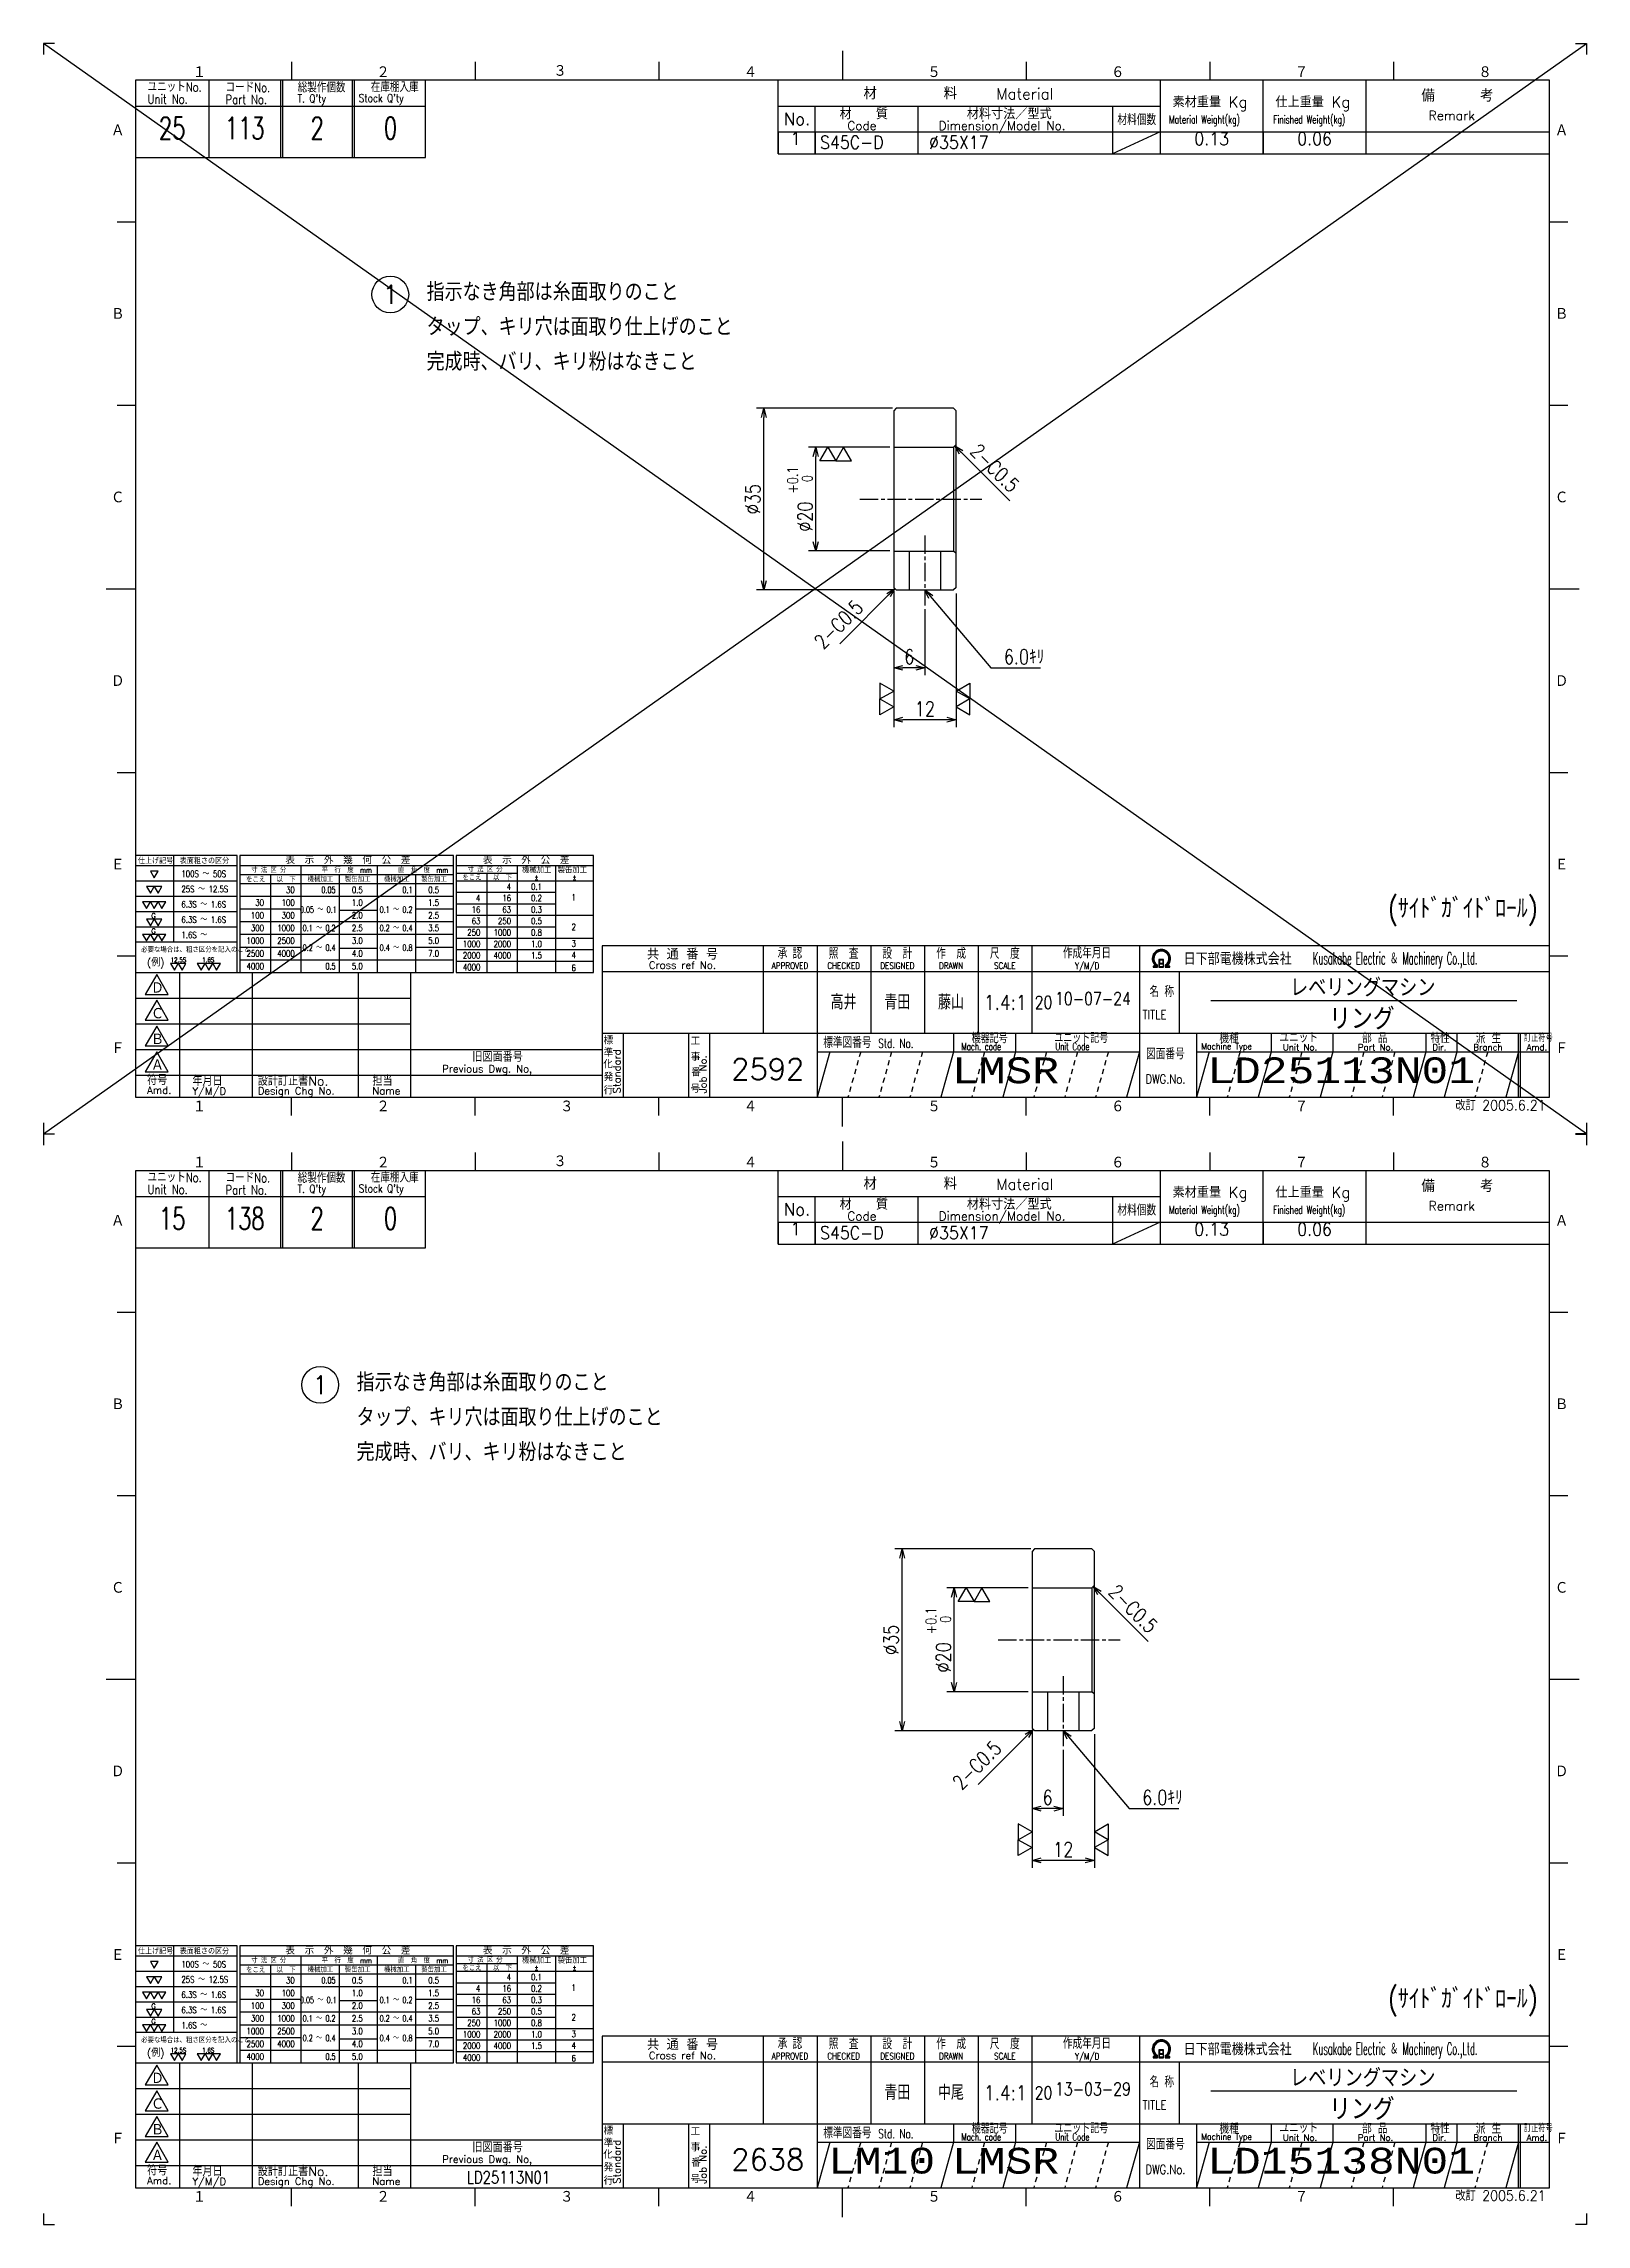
# Model space of a CAD drawing. Extents: x 0 to 297, y 0 to 420.
import ezdxf
from ezdxf.enums import TextEntityAlignment as Align

# ---------------------------------------------------------------- set-up
doc = ezdxf.new("R2010")
doc.units = 0
doc.header["$LTSCALE"] = 0.70711
doc.linetypes.add('GEN3A', pattern=[3.5, 2, -1.5])
doc.linetypes.add('GEN7A', pattern=[7.5, 5, -0.75, 1, -0.75])
doc.layers.get('0').update_dxf_attribs({"linetype": 'CONTINUOUS'})
doc.layers.get('DEFPOINTS').update_dxf_attribs({"linetype": 'CONTINUOUS'})
for name, color, linetype in [('2', 5, 'CONTINUOUS'), ('4', 3, 'CONTINUOUS'), ('5', 3, 'CONTINUOUS'), ('6', 52, 'CONTINUOUS'), ('7A', 4, 'GEN7A'), ('8', 1, 'CONTINUOUS'), ('RAHM2', 1, 'CONTINUOUS'), ('RAHM3', 52, 'CONTINUOUS')]:
    doc.layers.add(name, color=color, linetype=linetype)
doc.styles.add('DIMENSION', font='monotxt.shx', dxfattribs={"bigfont": 'bigfont.shx'})
doc.styles.get("Standard").update_dxf_attribs({"font": 'romans.shx', "width": 0.8, "bigfont": 'extfont.shx'})
doc.dimstyles.new('GEN-ISO', dxfattribs={"dimscale": 0.70711, "dimtxt": 4, "dimasz": 2.5, "dimexe": 2, "dimexo": 1, "dimgap": 1, "dimtad": 3, "dimdec": 3, "dimrnd": 0.001, "dimdsep": 46, "dimtxsty": 'Standard', "dimblk": 'OPEN30', "dimcen": 0, "dimclrt": 52, "dimadec": 0, "dimazin": 0, "dimtp": 0.1, "dimtm": 0.1, "dimtfac": 0.6, "dimtdec": 3, "dimtmove": 0, "dimatfit": 3, "dimldrblk": 'OPEN30', "dimfxl": 1, "dimarcsym": 0})

# ---------------------------------------------------------------- blocks, each defined once
blk = doc.blocks.new('_Open30')
at = {"color": 0, "linetype": 'ByBlock', "lineweight": -2}
for p, q in [((-1, 0.27), (0, 0)), ((0, 0), (-1, -0.27)), ((0, 0), (-1, 0))]:
    blk.add_line(p, q, dxfattribs=at)
blk = doc.blocks.new('*D4')
at = {"layer": '5', "color": 0, "lineweight": -2, "transparency": 16777216}
for p, q in [((189.56, 122.59), (173.86, 122.59)), ((175.27, 104.36), (175.27, 120.83)), ((189.56, 102.59), (173.86, 102.59))]:
    blk.add_line(p, q, dxfattribs=at)
at = {"layer": 'DEFPOINTS', "color": 0, "transparency": 16777216}
for p in [(175.27, 122.59), (190.27, 122.59), (190.27, 102.59)]:
    blk.add_point(p, dxfattribs=at)
at = {"layer": '5', "color": 0, "lineweight": -2, "transparency": 16777216, "xscale": 1.767775, "yscale": 1.767775, "zscale": 1.767775}
for p, rotation in [((175.27, 122.59), 90), ((175.27, 102.59), 270)]:
    blk.add_blockref('_Open30', p, dxfattribs=dict(at, rotation=rotation))
at = {"layer": '5', "color": 52, "transparency": 16777216, "insert": (172.23, 112.59), "char_height": 2.8284, "attachment_point": 5, "rotation": 90}
blk.add_mtext('%%C20 \\H2;\\S+0.1^   0;', dxfattribs=at)
blk = doc.blocks.new('*D5')
at = {"layer": '5', "color": 0, "lineweight": -2, "transparency": 16777216}
for p, q in [((190.06, 130.09), (163.86, 130.09)), ((165.27, 96.86), (165.27, 128.33)), ((190.06, 95.09), (163.86, 95.09))]:
    blk.add_line(p, q, dxfattribs=at)
at = {"layer": 'DEFPOINTS', "color": 0, "transparency": 16777216}
for p in [(165.27, 130.09), (190.77, 130.09), (190.77, 95.09)]:
    blk.add_point(p, dxfattribs=at)
at = {"layer": '5', "color": 0, "lineweight": -2, "transparency": 16777216, "xscale": 1.767775, "yscale": 1.767775, "zscale": 1.767775}
for p, rotation in [((165.27, 130.09), 90), ((165.27, 95.09), 270)]:
    blk.add_blockref('_Open30', p, dxfattribs=dict(at, rotation=rotation))
at = {"layer": '5', "color": 52, "transparency": 16777216, "insert": (163.15, 112.59), "char_height": 2.828, "attachment_point": 5, "rotation": 90}
blk.add_mtext('%%C35', dxfattribs=at)
blk = doc.blocks.new('*D6')
at = {"layer": '5', "color": 0, "lineweight": -2, "transparency": 16777216}
for p, q in [((190.27, 94.89), (190.27, 78.68)), ((196.27, 91.39), (196.27, 78.68)), ((194.5, 80.09), (192.04, 80.09))]:
    blk.add_line(p, q, dxfattribs=at)
at = {"layer": 'DEFPOINTS', "color": 0, "transparency": 16777216}
for p in [(190.27, 95.59), (196.27, 92.09), (190.27, 80.09)]:
    blk.add_point(p, dxfattribs=at)
at = {"layer": '5', "color": 0, "lineweight": -2, "transparency": 16777216, "xscale": 1.767775, "yscale": 1.767775, "zscale": 1.767775, "rotation": 180}
blk.add_blockref('_Open30', (190.27, 80.09), dxfattribs=at)
at = {"layer": '5', "color": 0, "lineweight": -2, "transparency": 16777216, "xscale": 1.767775, "yscale": 1.767775, "zscale": 1.767775}
blk.add_blockref('_Open30', (196.27, 80.09), dxfattribs=at)
at = {"layer": '5', "color": 52, "transparency": 16777216, "insert": (193.27, 82.22), "char_height": 2.83, "attachment_point": 5}
blk.add_mtext('6', dxfattribs=at)
blk = doc.blocks.new('*D7')
at = {"layer": '5', "color": 0, "lineweight": -2, "transparency": 16777216}
for p, q in [((190.27, 94.89), (190.27, 68.68)), ((202.27, 94.39), (202.27, 68.68)), ((200.5, 70.09), (192.04, 70.09))]:
    blk.add_line(p, q, dxfattribs=at)
at = {"layer": 'DEFPOINTS', "color": 0, "transparency": 16777216}
for p in [(190.27, 95.59), (202.27, 95.09), (190.27, 70.09)]:
    blk.add_point(p, dxfattribs=at)
at = {"layer": '5', "color": 0, "lineweight": -2, "transparency": 16777216, "xscale": 1.767775, "yscale": 1.767775, "zscale": 1.767775, "rotation": 180}
blk.add_blockref('_Open30', (190.27, 70.09), dxfattribs=at)
at = {"layer": '5', "color": 0, "lineweight": -2, "transparency": 16777216, "xscale": 1.767775, "yscale": 1.767775, "zscale": 1.767775}
blk.add_blockref('_Open30', (202.27, 70.09), dxfattribs=at)
at = {"layer": '5', "color": 52, "transparency": 16777216, "insert": (196.27, 72.22), "char_height": 2.828, "attachment_point": 5}
blk.add_mtext('12', dxfattribs=at)
blk = doc.blocks.new('1A3ﾌﾞﾋﾝ')
at = {"layer": 'RAHM2', "color": 5, "linetype": 'Continuous'}
for p, q in [((3, 297), (0, 297)), ((0, 297), (0, 294)), ((417, 297), (420, 297)), ((420, 297), (420, 294)), ((67.5, 292), (67.5, 287)), ((117.5, 292), (117.5, 287)), ((167.5, 292), (167.5, 287)), ((217.5, 295), (217.5, 287)), ((267.5, 292), (267.5, 287)), ((317.5, 292), (317.5, 287)), ((367.5, 292), (367.5, 287)), ((410, 287), (25, 287)), ((25, 287), (25, 10)), ((104, 266), (104, 287)), ((410, 10), (410, 287)), ((25, 266), (64.5, 266)), ((64.5, 266), (104, 266)), ((20, 248.5), (25, 248.5)), ((410, 248.5), (415, 248.5)), ((20, 198.5), (25, 198.5)), ((410, 198.5), (415, 198.5)), ((17, 148.5), (25, 148.5)), ((410, 148.5), (418, 148.5)), ((20, 98.5), (25, 98.5)), ((410, 98.5), (415, 98.5)), ((20, 48.5), (25, 48.5)), ((410, 48.5), (415, 48.5)), ((25, 10), (410, 10)), ((67.5, 5), (67.5, 10)), ((117.5, 5), (117.5, 10)), ((217.5, 2), (217.5, 10)), ((267.5, 5), (267.5, 10)), ((317.5, 5), (317.5, 10)), ((367.5, 5), (367.5, 10)), ((0, 3), (0, 0)), ((0, 0), (3, 0)), ((420, 0), (417, 0)), ((420, 3), (420, 0))]:
    blk.add_line(p, q, dxfattribs=at)
at = {"layer": 'RAHM2', "color": 7, "linetype": 'Continuous'}
for p, q in [((45, 287), (45, 266)), ((64.5, 287), (64.5, 266)), ((65, 287), (65, 266)), ((84, 287), (84, 266)), ((84.5, 287), (84.5, 266)), ((200, 267), (200, 287)), ((304, 287), (304, 267)), ((332, 267), (332, 287)), ((360, 287), (360, 267)), ((25, 280), (64.5, 280)), ((64.5, 280), (104, 280)), ((200, 280), (304, 280)), ((210, 267), (210, 280)), ((238, 280), (238, 267)), ((291, 280), (291, 267)), ((200, 273), (410, 273)), ((304, 273), (291, 267)), ((200, 267), (410, 267)), ((195.93, 51.26), (195.93, 27.42)), ((210.55, 51.26), (210.55, 10)), ((225.18, 51.26), (225.18, 27.42)), ((239.8, 51.26), (239.8, 27.42)), ((254.43, 51.26), (254.43, 27.42)), ((269.05, 51.26), (269.05, 27.42)), ((298.3, 51.26), (298.3, 10)), ((25, 44), (100, 44)), ((37, 44), (37, 10)), ((56.8, 44), (56.8, 10)), ((85.6, 44), (85.6, 10)), ((100, 10), (100, 44)), ((152.05, 44.26), (410, 44.26)), ((269.05, 44.26), (269.05, 27.42)), ((298.3, 44.26), (298.3, 44.26)), ((309.17, 44.26), (309.17, 27.42)), ((25, 37), (100, 37)), ((25, 30), (100, 30)), ((152.05, 27.42), (410, 27.42)), ((157.77, 27.42), (157.77, 10)), ((175.59, 27.42), (175.59, 10)), ((181.3, 27.42), (181.3, 10)), ((247.73, 27.42), (247.73, 22.42)), ((264.59, 27.42), (264.59, 22.42)), ((313.83, 27.42), (313.83, 10)), ((334.15, 27.42), (334.15, 22.42)), ((351, 27.42), (351, 22.42)), ((376.29, 27.42), (376.29, 22.42)), ((384.72, 27.42), (384.72, 22.42)), ((401.57, 10), (401.57, 27.42)), ((402.07, 10), (402.07, 27.42)), ((25, 23), (100, 23)), ((100, 23), (152.05, 23)), ((210.55, 22.42), (298.3, 22.42)), ((313.83, 22.42), (410, 22.42)), ((25, 16), (100, 16)), ((100, 16), (152.05, 16)), ((167.5, 5), (167.5, 10))]:
    blk.add_line(p, q, dxfattribs=at)
at = {"layer": 'RAHM2', "color": 3, "linetype": 'Continuous'}
for p, q in [((317.73, 36.35), (401.03, 36.35)), ((214.02, 22.42), (210.55, 10)), ((247.73, 22.42), (244.26, 10)), ((264.59, 22.42), (261.12, 10)), ((298.3, 22.42), (294.83, 10)), ((334.15, 22.42), (330.68, 10)), ((351, 22.42), (347.54, 10)), ((376.29, 22.42), (372.82, 10)), ((384.72, 22.42), (381.25, 10))]:
    blk.add_line(p, q, dxfattribs=at)
at = {"layer": 'RAHM2', "color": 3, "linetype": 'GEN3A'}
for p, q in [((222.44, 22.42), (218.98, 10)), ((230.87, 22.42), (227.41, 10)), ((239.3, 22.42), (235.84, 10)), ((256.16, 22.42), (252.69, 10)), ((273.01, 22.42), (269.55, 10)), ((281.44, 22.42), (277.98, 10)), ((289.87, 22.42), (286.41, 10)), ((325.72, 22.42), (322.25, 10)), ((342.57, 22.42), (339.11, 10)), ((359.43, 22.42), (355.97, 10)), ((367.86, 22.42), (364.39, 10)), ((393.14, 22.42), (389.68, 10))]:
    blk.add_line(p, q, dxfattribs=at)
at = {"layer": 'RAHM2', "color": 5, "linetype": 'Continuous'}
blk.add_lwpolyline([(410, 51.26), (152.05, 51.26), (152.05, 10)], dxfattribs=at)
at = {"layer": 'RAHM2', "color": 7, "linetype": 'Continuous'}
for points in [[(30.79, 43.41), (27.65, 37.97), (33.92, 37.97)], [(30.79, 36.41), (27.65, 30.97), (33.92, 30.97)], [(30.79, 29.41), (27.65, 23.97), (33.92, 23.97)], [(30.79, 22.41), (27.65, 16.97), (33.92, 16.97)]]:
    blk.add_lwpolyline(points, close=True, dxfattribs=at)
for points in [[(302.02, 45.4), (303.22, 45.4), (303.22, 46.01)], [(302.02, 45.58), (302.97, 45.58), (302.97, 45.91)], [(302.72, 45.82), (302.72, 45.75), (302.02, 45.75), (302.02, 45.4)], [(303.62, 47.51), (303.62, 45.4), (304.92, 45.4), (304.92, 47.51), (303.62, 47.51)], [(303.77, 47.36), (303.77, 46.53), (304.77, 46.53), (304.77, 47.36), (303.77, 47.36)], [(304.77, 46.38), (304.77, 45.55), (303.77, 45.55), (303.77, 46.38), (304.77, 46.38)], [(305.32, 45.98), (305.32, 45.4), (306.58, 45.4), (306.58, 45.75), (305.85, 45.75), (305.85, 45.8)], [(305.57, 45.87), (305.57, 45.58), (306.58, 45.58)]]:
    blk.add_lwpolyline(points, dxfattribs=at)
at = {"layer": 'RAHM2', "color": 3, "linetype": 'Continuous'}
for points in [[(317.29, 22.42), (313.83, 10)], [(401.57, 22.42), (401.57, 22.42), (398.11, 10)]]:
    blk.add_lwpolyline(points, dxfattribs=at)
at = {"layer": 'RAHM2', "color": 7, "linetype": 'Continuous'}
for radius, start, end in [(2.5, 308.27062, 230.89517), (2.28, 303.99488, 234.40132), (2.06, 299.8294, 238.47562)]:
    blk.add_arc((304.3, 47.76), radius, start, end, dxfattribs=at)
at = {"layer": '4', "width": 0.9}
blk.add_text('改訂 2005.6.21', height=2.8, dxfattribs=at).set_placement((408.91, 6.44), align=Align.RIGHT)
at = {"layer": 'RAHM2', "color": 5, "linetype": 'Continuous'}
blk.add_text('３', height=3.31, dxfattribs=at).set_placement((140.6, 289.58), align=Align.MIDDLE)
at = {"layer": 'RAHM2', "color": 7, "linetype": 'Continuous'}
for s, height, width, p in [('ユニットNo.', 2.5, 0.8, (28.29, 283.92)), ('コードNo.', 2.5, 0.8, (49.52, 283.81)), ('総製作個数', 2.5, 0.8, (69.17, 283.72)), ('在庫棚入庫', 2.5, 0.8, (89.08, 283.82)), ('Unit No.', 2.5, 0.8, (28.29, 280.64)), ('Part No.', 2.5, 0.8, (49.52, 280.53)), ("T. Q'ty", 2.2, 0.8, (69.17, 280.96)), ("Stock Q'ty", 2.2, 0.8, (85.8, 281.06)), ('材料個数', 3, 0.8, (292.32, 274.79)), ('Material Weight(kg)', 2.2, 0.68, (306.37, 275.25)), ('Finished Weight(kg)', 2.2, 0.68, (334.74, 275.25)), ('作成年月日', 3, 0.7, (277.49, 47.82)), ('Kusakabe Electric ＆ Machinery Co.,Ltd.', 3.3108, 0.5, (345.56, 46.19)), ('Y/M/D', 1.8, 0.8, (280.79, 44.87)), ('20', 3.5, 0.8, (269.81, 34.08)), ('名 称', 3, 0.7, (301.06, 37.33)), ('TITLE', 2.5, 0.8, (299.18, 31.25)), ('標準図番号', 3, 0.7, (212.26, 23.44)), ('Std. No.', 2.5, 0.7, (227.23, 23.44)), ('Mach. code', 2, 0.7, (249.86, 22.83)), ('機器記号', 2.5, 0.7, (252.65, 24.77)), ('ユニット記号', 2.5, 0.7, (275.14, 24.85)), ('Unit Code', 2, 0.7, (275.45, 22.83)), ('Machine Type', 1.7, 0.9, (315.15, 23.05)), ('訂正符号', 2, 0.7, (403.01, 25.16)), ('図面番号', 3, 0.7, (300.15, 20.37))]:
    blk.add_text(s, height=height, dxfattribs=dict(at, width=width)).set_placement(p)
at = {"layer": 'RAHM2', "color": 5, "linetype": 'Continuous'}
for s, p in [('１', (40.6, 287.58)), ('２', (90.6, 287.58)), ('４', (190.6, 287.58)), ('５', (240.6, 287.58)), ('６', (290.6, 287.58)), ('７', (340.6, 287.58)), ('８', (390.6, 287.58)), ('Ａ', (18.36, 271.74)), ('Ａ', (411.44, 271.74)), ('Ｂ', (18.36, 221.74)), ('Ｂ', (411.44, 221.74)), ('Ｃ', (18.36, 171.74)), ('Ｃ', (411.44, 171.74)), ('Ｄ', (18.36, 121.74)), ('Ｄ', (411.44, 121.74)), ('Ｅ', (18.36, 71.74)), ('Ｅ', (411.44, 71.74)), ('Ｆ', (18.36, 21.74)), ('Ｆ', (411.44, 21.74)), ('１', (40.6, 5.87)), ('２', (90.6, 5.87)), ('３', (140.6, 5.87)), ('４', (190.6, 5.87)), ('５', (240.6, 5.87)), ('６', (290.6, 5.87)), ('７', (340.6, 5.87))]:
    blk.add_text(s, height=3.31, dxfattribs=at).set_placement(p)
at = {"layer": 'RAHM2', "color": 7, "linetype": 'Continuous'}
for s, height, p in [('材\u3000\u3000\u3000\u3000\u3000料', 3.311, (223.18, 281.82)), ('材\u3000\u3000質', 3, (216.68, 276.39)), ('材料寸法／型式', 3, (251.33, 276.39)), ('Material', 3, (259.34, 281.82)), ('素材重量 Kg', 3, (307.35, 279.63)), ('仕上重量 Kg', 3, (335.35, 279.63)), ('備     考', 3.311, (375.08, 281.21)), ('No.', 3.311, (201.5, 274.82)), ('Code', 2.4, (218.82, 273.45)), ('Dimension/Model No.', 2.4, (243.65, 273.45)), ('Remark', 2.5, (377.03, 276.16)), ('Ｄ', 3.2, (29.23, 38.2)), ('Ｃ', 3.2, (29.23, 31.2)), ('Ｂ', 3.2, (29.23, 24.2)), ('標', 2, (152.44, 24.43)), ('工', 2, (176.15, 24.24)), ('機種', 2.4, (320.08, 24.76)), ('ユニット', 2.4, (336.39, 24.96)), ('Unit No.', 1.7, (337.39, 22.76)), ('Part No.', 1.7, (357.81, 22.76)), ('部 品', 2.4, (358.93, 24.79)), ('特性', 2.4, (377.55, 24.78)), ('Dir.', 1.7, (378.09, 22.76)), ('Branch', 1.7, (389.24, 22.76)), ('派 生', 2.4, (389.89, 24.72)), ('Amd.', 1.7, (403.74, 22.76)), ('Ａ', 3.2, (29.23, 17.2)), ('Previous Dwg. No,', 2, (108.5, 16.75)), ('旧図面番号', 2.5, (116.71, 19.69)), ('化', 2, (152.37, 17.95)), ('準', 2, (152.47, 21.11)), ('事', 2, (176.17, 19.92)), ('番', 2, (176.31, 15.76)), ('Amd.', 2, (28.17, 10.93)), ('符号', 2.5, (28.17, 13.37)), ('Y/M/D', 2, (40.49, 10.7)), ('年月日', 2.5, (40.49, 13.14)), ('設計訂正書No.', 2.5, (58.29, 13.18)), ('Design Chg No.', 2, (58.29, 10.75)), ('担当', 2.5, (89.5, 13.18)), ('Name', 2, (89.5, 10.75)), ('行', 2, (152.46, 10.82)), ('発', 2, (152.46, 14.47)), ('号', 2, (176.11, 11.28))]:
    blk.add_text(s, height=height, dxfattribs=at).set_placement(p)
for s, height, p in [('共 通 番 号', 3, (173.93, 49.14)), ('Cross ref No.', 2, (173.93, 46.01))]:
    blk.add_text(s, height=height, dxfattribs=at).set_placement(p, align=Align.MIDDLE)
for s, height, width, p in [('承 認', 3, 0.7, (203.18, 49.35)), ('照  査', 3, 0.7, (217.8, 49.35)), ('設  計', 3, 0.7, (232.43, 49.35)), ('作  成', 3, 0.7, (247.05, 49.35)), ('尺  度', 3, 0.7, (261.67, 49.35)), ('APPROVED', 1.8, 0.8, (203.18, 45.85)), ('CHECKED', 1.8, 0.8, (217.8, 45.85)), ('DESIGNED', 1.8, 0.8, (232.43, 45.85)), ('DRAWN', 1.8, 0.8, (247.05, 45.85)), ('SCALE', 1.8, 0.8, (261.67, 45.85)), ('DWG.No.', 2.5, 0.8, (305.41, 14.96))]:
    blk.add_text(s, height=height, dxfattribs=dict(at, width=width)).set_placement(p, align=Align.MIDDLE)
at = {"layer": 'RAHM2', "color": 7, "linetype": 'Continuous', "width": 0.844147}
blk.add_text('日下部電機株式会社', height=3.311, dxfattribs=at).set_placement((310.35, 46.06), (339.79, 46.06), align=Align.FIT)
at = {"layer": 'RAHM2', "color": 7, "linetype": 'Continuous'}
for s, p in [('Standard', (157.07, 11.05)), ('Job No.', (180.5, 11.05))]:
    blk.add_text(s, height=2, rotation=90, dxfattribs=at).set_placement(p)
at = {"layer": 'RAHM2', "color": 5, "linetype": 'Continuous', "width": 0.7}
for tag, p in [('HEADER3', (35, 274.01)), ('HEADER4', (54.75, 274)), ('HEADER15', (74.49, 274)), ('HEADER16', (94.43, 274))]:
    blk.add_attdef(tag, text='', height=6, dxfattribs=at).set_placement(p, align=Align.MIDDLE)
at = {"layer": 'RAHM2', "color": 7, "linetype": 'Continuous'}
blk.add_attdef('HEADER5', text='', height=2.5, dxfattribs=at).set_placement((63.69, 267.1), align=Align.BOTTOM_RIGHT)
for tag, height, width, p in [('HEADER25', 3.2, 0.63, (46.91, 40.38)), ('HEADER23', 3.33, 0.8, (71.4, 40.2)), ('HEADER24', 3.5, 0.8, (92.57, 40.22)), ('HEADER1', 5, 0.9, (359.12, 40.15)), ('HEADER7', 5, 0.8, (174.38, 35.8)), ('GEN-TITLE-SCA', 4, 0.85, (261.79, 35.85)), ('HEADER22', 3.2, 0.63, (46.91, 33.38)), ('HEADER20', 3.33, 0.8, (71.4, 33.2)), ('HEADER21', 3.5, 0.8, (92.57, 33.22)), ('HEADER2', 6, 0.9, (358.89, 31.68)), ('HEADER19', 3.2, 0.63, (46.91, 26.38)), ('HEADER17', 3.33, 0.8, (71.4, 26.2)), ('HEADER18', 3.5, 0.8, (92.57, 26.22)), ('HEADER11', 3.2, 0.63, (46.91, 19.38)), ('HEADER9', 3.33, 0.8, (71.4, 19.2)), ('HEADER10', 3.5, 0.8, (92.57, 19.22)), ('HEADER14', 3.31, 0.8, (126.54, 12.82))]:
    blk.add_attdef(tag, text='', height=height, dxfattribs=dict(at, width=width)).set_placement(p, align=Align.MIDDLE)
for tag, p in [('HEADER27', (232.45, 36.09)), ('HEADER26', (247.07, 36.09))]:
    blk.add_attdef(tag, text='', height=4, dxfattribs=at).set_placement(p, align=Align.MIDDLE)
at = {"layer": 'RAHM2', "color": 7, "linetype": 'Continuous', "width": 0.8}
blk.add_attdef('GEN-TITLE-DAT', text='', height=3.5, dxfattribs=at).set_placement((275.35, 34.1), align=Align.BOTTOM_LEFT)
at = {"layer": 'RAHM2', "color": 5, "linetype": 'Continuous'}
blk.add_attdef('HEADER6', text='', height=5.8, dxfattribs=at).set_placement((207.09, 13.03), align=Align.BOTTOM_RIGHT)
at = {"layer": 'RAHM2', "color": 5, "linetype": 'Continuous', "style": 'DIMENSION', "width": 1.2}
for tag, p in [('HEADER13', (213.56, 11.75)), ('HEADER12', (247.26, 11.72)), ('GEN-TITLE-DWG', (316.79, 11.74))]:
    blk.add_attdef(tag, text='', height=7.02, dxfattribs=at).set_placement(p, align=Align.BOTTOM_LEFT)
at = {"layer": 'RAHM2', "color": 5, "linetype": 'Continuous', "style": 'DIMENSION'}
blk.add_attdef('HEADER8', text='', height=7.02, dxfattribs=at).set_placement((408.58, 11.71), align=Align.BOTTOM_RIGHT)
blk = doc.blocks.new('STDBUHIN')
at = {"color": 7}
for p, q in [((0, 0), (0, -6)), ((10, 0), (10, -6)), ((38, 0), (38, -6)), ((91, 0), (91, -6)), ((104, 0), (104, -6)), ((132, 0), (132, -6)), ((160, 0), (160, -6)), ((0, -6), (210, -6))]:
    blk.add_line(p, q, dxfattribs=at)
at = {"layer": 'RAHM3', "color": 7, "width": 0.9}
for tag, p in [('1GENST', (4.710911, -4.609434)), ('4GENST', (96.434633, -4.658422)), ('5GENST', (118, -4.729)), ('6GENST', (146, -4.729))]:
    blk.add_attdef(tag, text='', height=3.5, dxfattribs=at).set_placement(p, align=Align.BOTTOM_CENTER)
at = {"layer": 'RAHM3', "color": 7}
for tag, p, width in [('2GENST', (11.373533, -4.658422), 0.8), ('3GENST', (41.070972, -4.658422), 0.8), ('7GENST', (162.759538, -4.671383), 0.9)]:
    blk.add_attdef(tag, p, '', height=3.5, dxfattribs=dict(at, width=width))
blk = doc.blocks.new('GENBALLOON1')
blk.add_circle((0, 0), 5)
at = {"flags": 1}
blk.add_attdef('GEN_PARENT', text='', height=2.5, dxfattribs=at).set_placement((0, 0), align=Align.MIDDLE)
blk.add_attdef('REF_NO', text='', height=3.5).set_placement((0, 0), align=Align.MIDDLE)
at = {"color": 7, "flags": 1}
for tag, p in [('5GENINF', (6.43, 0.96)), ('6GENINF', (6.43, 0.63)), ('7GENINF', (6.43, 0.3)), ('8GENINF', (6.43, -0.04)), ('9GENINF', (6.43, -0.37)), ('3GENINF', (6.43, -2.34)), ('4GENINF', (6.43, -2.67)), ('20GENINF', (6.43, -4.7)), ('21GENINF', (6.43, -5.04)), ('22GENINF', (6.43, -5.37)), ('10GENINF', (6.43, -0.7)), ('11GENINF', (6.43, -1)), ('12GENINF', (6.43, -1.34)), ('13GENINF', (6.43, -1.67)), ('14GENINF', (6.43, -2)), ('15GENINF', (6.43, -3)), ('16GENINF', (6.43, -3.34)), ('17GENINF', (6.43, -3.7)), ('18GENINF', (6.43, -4.04)), ('19GENINF', (6.43, -4.37))]:
    blk.add_attdef(tag, p, '', height=0.2, dxfattribs=at)
blk = doc.blocks.new('A$C33116012')
for p, q in [((10.5, 32.2), (10.5, 8.4)), ((0, 29.4), (28, 29.4)), ((28.7, 29.4), (87.5, 29.4)), ((28.7, 26.95), (87.5, 26.95)), ((28.7, 24.5), (87.5, 24.5)), ((37.1, 26.95), (37.1, 0)), ((45.5, 29.4), (45.5, 0)), ((56, 26.95), (56, 0)), ((66.5, 29.4), (66.5, 0)), ((77, 26.95), (77, 0)), ((88.2, 29.4), (126, 29.4)), ((88.2, 27.3), (105, 27.3)), ((88.2, 25.2), (126, 25.2)), ((96.6, 27.3), (96.6, 0)), ((105, 29.4), (105, 0)), ((115.5, 29.4), (115.5, 0)), ((0, 8.4), (28, 8.4))]:
    blk.add_line(p, q)
for points in [[(5.16, 26.02), (6.22, 27.86), (4.1, 27.86), (5.16, 26.02)], [(3.04, 17.62), (4.1, 19.46), (1.98, 19.46), (3.04, 17.62)], [(4.1, 21.82), (5.16, 23.66), (3.04, 23.66), (4.1, 21.82)], [(5.16, 17.62), (6.22, 19.46), (4.1, 19.46), (5.16, 17.62)], [(6.22, 21.82), (7.28, 23.66), (5.16, 23.66), (6.22, 21.82)], [(7.28, 17.62), (8.35, 19.46), (6.22, 19.46), (7.28, 17.62)], [(4.1, 12.86), (5.16, 14.69), (3.04, 14.69), (4.1, 12.86)], [(6.22, 12.86), (7.28, 14.69), (5.16, 14.69), (6.22, 12.86)], [(3.04, 8.66), (4.1, 10.49), (1.98, 10.49), (3.04, 8.66)], [(5.16, 8.66), (6.22, 10.49), (4.1, 10.49), (5.16, 8.66)], [(7.28, 8.66), (8.35, 10.49), (6.22, 10.49), (7.28, 8.66)], [(10.7, 0.61), (11.76, 2.45), (9.63, 2.45), (10.7, 0.61)], [(12.82, 0.61), (13.88, 2.45), (11.76, 2.45), (12.82, 0.61)], [(18.07, 0.61), (19.13, 2.45), (17.01, 2.45), (18.07, 0.61)], [(20.19, 0.61), (21.26, 2.45), (19.13, 2.45), (20.19, 0.61)], [(22.32, 0.61), (23.38, 2.45), (21.26, 2.45), (22.32, 0.61)]]:
    blk.add_lwpolyline(points, close=True)
at = {"layer": '2'}
for points in [[(0, 0), (28, 0), (28, 32.2), (0, 32.2)], [(28.7, 0), (87.5, 0), (87.5, 32.2), (28.7, 32.2)], [(88.2, 0), (126, 0), (126, 32.2), (88.2, 32.2)]]:
    blk.add_lwpolyline(points, close=True, dxfattribs=at)
at = {"layer": '4'}
for p, q in [((0, 25.2), (28, 25.2)), ((0, 21), (28, 21)), ((28.7, 21), (87.5, 21)), ((88.2, 22.05), (115.5, 22.05)), ((88.2, 18.9), (115.5, 18.9)), ((0, 16.8), (28, 16.8)), ((0, 12.6), (28, 12.6)), ((28.7, 17.5), (45.5, 17.5)), ((28.7, 14), (87.5, 14)), ((56, 17.15), (66.5, 17.15)), ((77, 17.5), (87.5, 17.5)), ((88.2, 15.75), (126, 15.75)), ((88.2, 12.6), (115.5, 12.6)), ((28.7, 10.5), (87.5, 10.5)), ((28.7, 7), (45.5, 7)), ((56, 6.65), (66.5, 6.65)), ((77, 7), (87.5, 7)), ((88.2, 9.45), (126, 9.45)), ((88.2, 6.3), (126, 6.3)), ((28.7, 3.5), (87.5, 3.5)), ((88.2, 3.15), (126, 3.15))]:
    blk.add_line(p, q, dxfattribs=at)
at = {"width": 0.9}
for s, height, p in [('仕上げ記号', 1.54, (5.53, 29.91)), ('表面粗さの区分', 1.54, (18.98, 29.91)), ('をこえ', 1.4, (33.04, 24.85)), ('寸 法 区 分', 1.4, (36.67, 27.45)), ('以\u3000下', 1.4, (41.44, 24.85)), ('機械加工', 1.4, (50.85, 24.93)), ('平\u3000行\u3000度\u3000mm', 1.4, (58.11, 27.45)), ('製缶加工', 1.4, (61.11, 24.93)), ('機械加工', 1.4, (71.85, 24.93)), ('直\u3000角\u3000度\u3000mm', 1.4, (79.11, 27.45)), ('製缶加工', 1.4, (82.11, 24.93)), ('をこえ', 1.4, (92.54, 25.38)), ('寸 法 区 分', 1.4, (96.17, 27.62)), ('以\u3000下', 1.4, (100.94, 25.38)), ('機械加工', 1.61, (110.35, 27.35)), ('%%P', 1.4, (110.27, 25.48)), ('製缶加工', 1.61, (120.13, 27.35)), ('%%P', 1.4, (120.77, 25.48))]:
    blk.add_text(s, height=height, dxfattribs=at).set_placement(p, align=Align.CENTER)
for s, p in [('表\u3000示\u3000外\u3000幾\u3000何\u3000公\u3000差', (58.43, 29.86)), ('表\u3000示\u3000外\u3000公\u3000差', (107.45, 29.86))]:
    blk.add_text(s, height=1.96).set_placement(p, align=Align.CENTER)
for s, height, width, p in [('100S ～ 50S', 1.75, 0.8, (12.64, 26.26)), ('0.1', 1.75, 0.8, (108.79, 22.73)), ('25S ～ 12.5S', 1.75, 0.8, (12.64, 22.06)), ('6.3S ～ 1.6S', 1.75, 0.8, (12.64, 17.86)), ('0.2', 1.75, 0.8, (108.79, 19.58)), ('0.3', 1.75, 0.8, (108.79, 16.43)), ('1', 1.75, 0.8, (119.92, 19.81)), ('6.3S ～ 1.6S', 1.75, 0.8, (12.64, 13.66)), ('0.5', 1.75, 0.8, (108.79, 13.28)), ('2', 1.75, 0.8, (119.92, 11.65)), ('必要な場合は、粗さ区分を記入のこと', 1.4, 0.9, (1.56, 5.54)), ('1.6S ～ ', 1.75, 0.8, (12.64, 9.46)), ('0.8', 1.75, 0.8, (108.79, 10.13)), ('1.0', 1.75, 0.8, (108.79, 6.98)), ('3', 1.75, 0.8, (119.92, 7.04)), ('(例)', 2, 0.9, (3.23, 1.73)), ('12.5S', 1.26, 0.8, (9.67, 2.83)), ('1.6S', 1.26, 0.8, (18.32, 2.83)), ('1.5', 1.75, 0.8, (108.79, 3.83)), ('4', 1.75, 0.8, (119.92, 3.89)), ('6', 1.75, 0.8, (119.92, 0.39))]:
    blk.add_text(s, height=height, dxfattribs=dict(width=width)).set_placement(p)
for s, width, p in [('4', 0.8, (103.3, 22.73)), ('30', 0.8, (35.35, 18.35)), ('100', 0.8, (43.8, 18.35)), ('30', 0.8, (43.8, 21.85)), ('0.05 ～ 0.1', 0.7, (55.36, 16.42)), ('0.05', 0.7, (55.02, 21.85)), ('0.5', 0.8, (62.51, 21.85)), ('1.0', 0.8, (62.51, 18.35)), ('0.1 ～ 0.2', 0.7, (76.19, 16.42)), ('0.1', 0.7, (76.19, 21.85)), ('0.5', 0.8, (83.51, 21.85)), ('1.5', 0.8, (83.51, 18.35)), ('16', 0.8, (94.85, 16.43)), ('4', 0.8, (94.85, 19.58)), ('63', 0.8, (103.3, 16.43)), ('16', 0.8, (103.3, 19.58)), ('300', 0.8, (35.35, 11.35)), ('100', 0.8, (35.35, 14.85)), ('1000', 0.8, (43.8, 11.35)), ('300', 0.8, (43.8, 14.85)), ('0.1 ～ 0.2', 0.7, (55.02, 11.35)), ('2.0', 0.8, (62.51, 14.85)), ('2.5', 0.8, (62.51, 11.35)), ('0.2 ～ 0.4', 0.7, (76.19, 11.35)), ('2.5', 0.8, (83.51, 14.85)), ('3.5', 0.8, (83.51, 11.35)), ('63', 0.8, (94.85, 13.28)), ('250', 0.8, (103.3, 13.28)), ('2500', 0.8, (35.35, 4.35)), ('1000', 0.8, (35.35, 7.85)), ('2500', 0.8, (43.8, 7.85)), ('4000', 0.8, (43.8, 4.35)), ('0.2 ～ 0.4', 0.7, (55.02, 5.93)), ('3.0', 0.8, (62.51, 7.85)), ('4.0', 0.8, (62.51, 4.35)), ('0.4 ～ 0.8', 0.7, (76.19, 5.93)), ('5.0', 0.8, (83.51, 7.85)), ('7.0', 0.8, (83.51, 4.35)), ('1000', 0.8, (94.85, 6.98)), ('250', 0.8, (94.85, 10.13)), ('2000', 0.8, (103.3, 6.98)), ('1000', 0.8, (103.3, 10.13)), ('4000', 0.8, (35.35, 0.85)), ('0.5', 0.7, (55.02, 0.85)), ('5.0', 0.8, (62.51, 0.85)), ('2000', 0.8, (94.85, 3.83)), ('4000', 0.8, (94.85, 0.58)), ('4000', 0.8, (103.3, 3.83))]:
    blk.add_text(s, height=1.75, dxfattribs=dict(width=width)).set_placement(p, align=Align.RIGHT)
for p in [(5.6, 14.89), (5.6, 10.69)]:
    blk.add_text('G', height=1.4).set_placement(p, align=Align.RIGHT)
blk = doc.blocks.new('*D20')
at = {"layer": '5', "color": 0, "lineweight": -2, "transparency": 16777216}
for p, q in [((162.93, 342.3), (147.23, 342.3)), ((148.64, 324.07), (148.64, 340.53)), ((162.93, 322.3), (147.23, 322.3))]:
    blk.add_line(p, q, dxfattribs=at)
at = {"layer": 'DEFPOINTS', "color": 0, "transparency": 16777216}
for p in [(148.64, 342.3), (163.64, 342.3), (163.64, 322.3)]:
    blk.add_point(p, dxfattribs=at)
at = {"layer": '5', "color": 0, "lineweight": -2, "transparency": 16777216, "xscale": 1.767775, "yscale": 1.767775, "zscale": 1.767775}
for p, rotation in [((148.64, 342.3), 90), ((148.64, 322.3), 270)]:
    blk.add_blockref('_Open30', p, dxfattribs=dict(at, rotation=rotation))
at = {"layer": '5', "color": 52, "transparency": 16777216, "insert": (145.6, 332.3), "char_height": 2.8284, "attachment_point": 5, "rotation": 90}
blk.add_mtext('%%C20 \\H2;\\S+0.1^   0;', dxfattribs=at)
blk = doc.blocks.new('*D21')
at = {"layer": '5', "color": 0, "lineweight": -2, "transparency": 16777216}
for p, q in [((163.43, 349.8), (137.23, 349.8)), ((138.64, 316.57), (138.64, 348.03)), ((163.43, 314.8), (137.23, 314.8))]:
    blk.add_line(p, q, dxfattribs=at)
at = {"layer": 'DEFPOINTS', "color": 0, "transparency": 16777216}
for p in [(138.64, 349.8), (164.14, 349.8), (164.14, 314.8)]:
    blk.add_point(p, dxfattribs=at)
at = {"layer": '5', "color": 0, "lineweight": -2, "transparency": 16777216, "xscale": 1.767775, "yscale": 1.767775, "zscale": 1.767775}
for p, rotation in [((138.64, 349.8), 90), ((138.64, 314.8), 270)]:
    blk.add_blockref('_Open30', p, dxfattribs=dict(at, rotation=rotation))
at = {"layer": '5', "color": 52, "transparency": 16777216, "insert": (136.52, 332.3), "char_height": 2.828, "attachment_point": 5, "rotation": 90}
blk.add_mtext('%%C35', dxfattribs=at)
blk = doc.blocks.new('*D22')
at = {"layer": '5', "color": 0, "lineweight": -2, "transparency": 16777216}
for p, q in [((163.64, 314.59), (163.64, 298.38)), ((169.64, 311.09), (169.64, 298.38)), ((167.87, 299.8), (165.41, 299.8))]:
    blk.add_line(p, q, dxfattribs=at)
at = {"layer": 'DEFPOINTS', "color": 0, "transparency": 16777216}
for p in [(163.64, 315.3), (169.64, 311.8), (163.64, 299.8)]:
    blk.add_point(p, dxfattribs=at)
at = {"layer": '5', "color": 0, "lineweight": -2, "transparency": 16777216, "xscale": 1.767775, "yscale": 1.767775, "zscale": 1.767775, "rotation": 180}
blk.add_blockref('_Open30', (163.64, 299.8), dxfattribs=at)
at = {"layer": '5', "color": 0, "lineweight": -2, "transparency": 16777216, "xscale": 1.767775, "yscale": 1.767775, "zscale": 1.767775}
blk.add_blockref('_Open30', (169.64, 299.8), dxfattribs=at)
at = {"layer": '5', "color": 52, "transparency": 16777216, "insert": (166.64, 301.92), "char_height": 2.83, "attachment_point": 5}
blk.add_mtext('6', dxfattribs=at)
blk = doc.blocks.new('*D23')
at = {"layer": '5', "color": 0, "lineweight": -2, "transparency": 16777216}
for p, q in [((163.64, 314.59), (163.64, 288.38)), ((175.64, 314.09), (175.64, 288.38)), ((173.87, 289.8), (165.41, 289.8))]:
    blk.add_line(p, q, dxfattribs=at)
at = {"layer": 'DEFPOINTS', "color": 0, "transparency": 16777216}
for p in [(163.64, 315.3), (175.64, 314.8), (163.64, 289.8)]:
    blk.add_point(p, dxfattribs=at)
at = {"layer": '5', "color": 0, "lineweight": -2, "transparency": 16777216, "xscale": 1.767775, "yscale": 1.767775, "zscale": 1.767775, "rotation": 180}
blk.add_blockref('_Open30', (163.64, 289.8), dxfattribs=at)
at = {"layer": '5', "color": 0, "lineweight": -2, "transparency": 16777216, "xscale": 1.767775, "yscale": 1.767775, "zscale": 1.767775}
blk.add_blockref('_Open30', (175.64, 289.8), dxfattribs=at)
at = {"layer": '5', "color": 52, "transparency": 16777216, "insert": (169.64, 291.92), "char_height": 2.828, "attachment_point": 5}
blk.add_mtext('12', dxfattribs=at)

msp = doc.modelspace()

# ---------------------------------------------------------------- linework, layer by layer
at = {"layer": '2'}
for p, q in [((164.1406, 349.7979), (163.6406, 349.2979)), ((163.6406, 349.2979), (163.6406, 315.2979)), ((175.1406, 349.7979), (164.1406, 349.7979)), ((175.1406, 349.7979), (175.6406, 349.2979)), ((175.6406, 315.2979), (175.6406, 349.2979)), ((163.6406, 342.2979), (175.1406, 342.2979)), ((175.6406, 342.7979), (175.1406, 342.2979)), ((175.1406, 342.2979), (175.1406, 322.2979)), ((163.6406, 322.2979), (175.1406, 322.2979)), ((166.6406, 322.2979), (166.6406, 314.7979)), ((172.6406, 322.2979), (172.6406, 314.7979)), ((175.6406, 321.7979), (175.1406, 322.2979)), ((163.6406, 315.2979), (164.1406, 314.7979)), ((175.6406, 315.2979), (175.1406, 314.7979)), ((164.1406, 314.7979), (175.1406, 314.7979)), ((190.77, 130.0939), (190.27, 129.5939)), ((190.27, 129.5939), (190.27, 95.5939)), ((201.77, 130.0939), (190.77, 130.0939)), ((201.77, 130.0939), (202.27, 129.5939)), ((202.27, 95.5939), (202.27, 129.5939)), ((190.27, 122.5939), (201.77, 122.5939)), ((202.27, 123.0939), (201.77, 122.5939)), ((201.77, 122.5939), (201.77, 102.5939)), ((190.27, 102.5939), (201.77, 102.5939)), ((193.27, 102.5939), (193.27, 95.0939)), ((199.27, 102.5939), (199.27, 95.0939)), ((202.27, 102.0939), (201.77, 102.5939)), ((190.27, 95.5939), (190.77, 95.0939)), ((190.77, 95.0939), (201.77, 95.0939)), ((202.27, 95.5939), (201.77, 95.0939))]:
    msp.add_line(p, q, dxfattribs=at)
at = {"layer": '7A'}
for p, q in [((157.1406, 332.2979), (180.6406, 332.2979)), ((169.6406, 325.2979), (169.6406, 311.7979)), ((183.77, 112.5939), (207.27, 112.5939)), ((196.27, 105.5939), (196.27, 92.0939))]:
    msp.add_line(p, q, dxfattribs=at)
at = {"layer": '8'}
for p, q in [((0, 210.0117), (296.9862, 420.0233)), ((296.9862, 210.0117), (0, 420.0233))]:
    msp.add_line(p, q, dxfattribs=at)
for points in [[(150.9458, 342.2979), (152.4767, 339.6462), (149.4149, 339.6462), (150.9458, 342.2979)], [(154.0076, 342.2979), (152.4767, 339.6462), (155.5385, 339.6462), (154.0076, 342.2979)], [(163.6406, 295.3323), (160.989, 296.8632), (160.989, 293.8014), (163.6406, 295.3323)], [(175.6406, 295.3323), (178.2923, 296.8632), (178.2923, 293.8014), (175.6406, 295.3323)], [(163.6406, 292.2705), (160.989, 290.7396), (160.989, 293.8014), (163.6406, 292.2705)], [(175.6406, 292.2705), (178.2923, 290.7396), (178.2923, 293.8014), (175.6406, 292.2705)], [(177.5752, 122.5939), (179.1061, 119.9423), (176.0443, 119.9423), (177.5752, 122.5939)], [(180.637, 122.5939), (179.1061, 119.9423), (182.1679, 119.9423), (180.637, 122.5939)], [(190.27, 75.6283), (187.6184, 77.1592), (187.6184, 74.0974), (190.27, 75.6283)], [(202.27, 75.6283), (204.9217, 77.1592), (204.9217, 74.0974), (202.27, 75.6283)], [(190.27, 72.5666), (187.6184, 71.0357), (187.6184, 74.0974), (190.27, 72.5666)], [(202.27, 72.5666), (204.9217, 71.0357), (204.9217, 74.0974), (202.27, 72.5666)]]:
    msp.add_lwpolyline(points, close=True, dxfattribs=at)

# ---------------------------------------------------------------- block references
at = {"layer": '2', "xscale": 0.70711, "yscale": 0.70711, "zscale": 0.70711}
for p, values in [((0, 210.0117), {'GEN-TITLE-DWG': 'LD25113N01', 'GEN-TITLE-DAT': '10-07-24', 'GEN-TITLE-SCA': '1.4:1', 'HEADER1': 'レベリングマシン', 'HEADER2': 'リング', 'HEADER3': '25', 'HEADER4': '113', 'HEADER6': '2592', 'HEADER12': 'LMSR', 'HEADER15': '2', 'HEADER16': '0'}), ((0, 0), {'GEN-TITLE-DWG': 'LD15138N01', 'GEN-TITLE-DAT': '13-03-29', 'GEN-TITLE-SCA': '1.4:1', 'HEADER1': 'レベリングマシン', 'HEADER2': 'リング', 'HEADER3': '15', 'HEADER4': '138', 'HEADER6': '2638', 'HEADER12': 'LMSR', 'HEADER13': 'LM10', 'HEADER14': 'LD25113N01', 'HEADER15': '2', 'HEADER16': '0'})]:
    msp.add_blockref('1A3ﾌﾞﾋﾝ', p, dxfattribs=at).add_auto_attribs(values)
at = {"layer": '5'}
ref = msp.add_blockref('GENBALLOON1', (66.7378, 371.7035), dxfattribs=dict(at, xscale=0.70711, yscale=0.70711, zscale=0.70711))
ref.add_attrib('REF_NO', '1', dxfattribs={"color": 7, "height": 3.5356, "width": 0.9}).set_placement((66.7378, 371.7035), align=Align.MIDDLE_CENTER)
ref = msp.add_blockref('GENBALLOON1', (53.2478, 161.6918), dxfattribs=dict(at, xscale=0.70711, yscale=0.70711, zscale=0.70711))
ref.add_attrib('REF_NO', '1', dxfattribs={"color": 7, "height": 3.5356, "width": 0.9}).set_placement((53.2478, 161.6918), align=Align.MIDDLE_CENTER)
at = {"layer": '6', "xscale": 0.7, "yscale": 0.7, "zscale": 0.7}
for p in [(17.6777, 241.1245), (17.6777, 31.1128)]:
    msp.add_blockref('A$C33116012', p, dxfattribs=at)
at = {"layer": 'RAHM2'}
ref = msp.add_blockref('STDBUHIN', (141.422, 403.0527), dxfattribs=dict(at, xscale=0.70711, yscale=0.70711, zscale=0.70711))
ref.add_attrib('1GENST', '1', dxfattribs={"layer": 'RAHM3', "color": 7, "height": 2.4749, "width": 0.9}).set_placement((144.7532, 399.7933), align=Align.BOTTOM_CENTER)
ref.add_attrib('2GENST', 'S45C-D', (149.4644, 399.7587), dxfattribs={"layer": 'RAHM3', "color": 7, "height": 2.47489, "width": 0.9})
ref.add_attrib('3GENST', '%%C35X17', (170.4637, 399.7587), dxfattribs={"layer": 'RAHM3', "color": 7, "height": 2.47489, "width": 0.9})
ref.add_attrib('5GENST', '0.13', dxfattribs={"layer": 'RAHM3', "color": 7, "height": 2.47489, "width": 0.9}).set_placement((224.861, 399.7088), align=Align.BOTTOM_CENTER)
ref.add_attrib('6GENST', '0.06', dxfattribs={"layer": 'RAHM3', "color": 7, "height": 2.47489, "width": 0.9}).set_placement((244.6601, 399.7088), align=Align.BOTTOM_CENTER)
ref = msp.add_blockref('STDBUHIN', (141.422, 193.041), dxfattribs=dict(at, xscale=0.70711, yscale=0.70711, zscale=0.70711))
ref.add_attrib('1GENST', '1', dxfattribs={"layer": 'RAHM3', "color": 7, "height": 2.4749, "width": 0.9}).set_placement((144.7532, 189.7817), align=Align.BOTTOM_CENTER)
ref.add_attrib('2GENST', 'S45C-D', (149.4644, 189.747), dxfattribs={"layer": 'RAHM3', "color": 7, "height": 2.47489, "width": 0.9})
ref.add_attrib('3GENST', '%%C35X17', (170.4637, 189.747), dxfattribs={"layer": 'RAHM3', "color": 7, "height": 2.47489, "width": 0.9})
ref.add_attrib('5GENST', '0.13', dxfattribs={"layer": 'RAHM3', "color": 7, "height": 2.47489, "width": 0.9}).set_placement((224.861, 189.6971), align=Align.BOTTOM_CENTER)
ref.add_attrib('6GENST', '0.06', dxfattribs={"layer": 'RAHM3', "color": 7, "height": 2.47489, "width": 0.9}).set_placement((244.6601, 189.6971), align=Align.BOTTOM_CENTER)

# ---------------------------------------------------------------- texts
at = {"layer": '5', "color": 52, "attachment_point": 4}
for s, insert, char_height in [('6.0ｷﾘ', (184.8477, 301.9192), 2.82844), ('高井', (151.4898, 235.4114), 2.84), ('青田', (161.8309, 235.4114), 2.84), ('藤山', (172.172, 235.4114), 2.84), ('6.0ｷﾘ', (211.4771, 82.2153), 2.82844), ('青田', (161.8309, 25.3997), 2.84), ('中尾', (172.172, 25.3997), 2.84)]:
    msp.add_mtext(s, dxfattribs=dict(at, insert=insert, char_height=char_height))
at = {"layer": '6'}
for s, height, width, p in [('指示なき角部は糸面取りのこと', 3.5, 0.9, (73.7273, 370.4522)), ('タップ、キリ穴は面取り仕上げのこと', 3.5, 0.9, (73.7273, 363.7322)), ('完成時、バリ、キリ粉はなきこと', 3.5, 0.9, (73.7273, 357.0122)), ('(ｻｲﾄﾞｶﾞｲﾄﾞﾛｰﾙ)', 4, 0.8, (258.7984, 251.4569)), ('指示なき角部は糸面取りのこと', 3.5, 0.9, (60.2373, 160.4405)), ('タップ、キリ穴は面取り仕上げのこと', 3.5, 0.9, (60.2373, 153.7205)), ('完成時、バリ、キリ粉はなきこと', 3.5, 0.9, (60.2373, 147.0005)), ('(ｻｲﾄﾞｶﾞｲﾄﾞﾛｰﾙ)', 4, 0.8, (258.7984, 41.4452))]:
    msp.add_text(s, height=height, dxfattribs=dict(at, width=width)).set_placement(p)
at = {"layer": '6', "width": 0.8}
for rotation, p in [(315, (178.1537, 341.2583)), (45, (150.0371, 303.1943)), (315, (204.783, 121.5544)), (45, (176.6665, 83.4904))]:
    msp.add_text('2-C0.5', height=2.8, rotation=rotation, dxfattribs=at).set_placement(p)

# ---------------------------------------------------------------- dimensions: what is measured, and where the dimension line sits
at = {"layer": '5'}
for base, p1, p2, text, picture, middle in [((138.6406, 349.7979), (164.1406, 314.7979), (164.1406, 349.7979), '%%C<>', '*D21', (136.5193, 332.2979)), ((148.6406, 342.2979), (163.6406, 322.2979), (163.6406, 342.2979), '%%C<> \\H2;\\S+0.1^   0;', '*D20', (145.6002, 332.2979)), ((165.27, 130.0939), (190.77, 95.0939), (190.77, 130.0939), '%%C<>', '*D5', (163.1487, 112.5939)), ((175.27, 122.5939), (190.27, 102.5939), (190.27, 122.5939), '%%C<> \\H2;\\S+0.1^   0;', '*D4', (172.2296, 112.5939))]:
    dim = msp.add_linear_dim(base=base, p1=p1, p2=p2, angle=90, text=text, dimstyle='GEN-ISO', dxfattribs=at)
    dim.commit()
    dim.dimension.update_dxf_attribs({"geometry": picture, "text_midpoint": middle})
for base, p1, p2, picture, middle in [((163.6406, 299.7979), (169.6406, 311.7979), (163.6406, 315.2979), '*D22', (166.6406, 301.9192)), ((163.6406, 289.7979), (175.6406, 314.7979), (163.6406, 315.2979), '*D23', (169.6406, 291.9192)), ((190.27, 80.0939), (196.27, 92.0939), (190.27, 95.5939), '*D6', (193.27, 82.2153)), ((190.27, 70.0939), (202.27, 95.0939), (190.27, 95.5939), '*D7', (196.27, 72.2153))]:
    dim = msp.add_linear_dim(base=base, p1=p1, p2=p2, dimstyle='GEN-ISO', dxfattribs=at)
    dim.commit()
    dim.dimension.update_dxf_attribs({"geometry": picture, "text_midpoint": middle})

# ---------------------------------------------------------------- leaders
for points in [[(175.3906, 342.5479), (185.9972, 331.9413)], [(163.8906, 315.0479), (153.284, 304.4413)], [(202.02, 122.8439), (212.6266, 112.2373)], [(190.52, 95.3439), (179.9134, 84.7373)]]:
    msp.add_leader(points, dimstyle='GEN-ISO', dxfattribs=at)
at = {"layer": '5', "annotation_type": 0, "has_hookline": 1, "hookline_direction": 0, "text_width": 7.0684}
for points in [[(169.6406, 314.7979), (182.3729, 299.7979), (184.1406, 299.7979)], [(196.27, 95.0939), (209.0022, 80.0939), (210.77, 80.0939)]]:
    msp.add_leader(points, dimstyle='GEN-ISO', dxfattribs=at)

doc.saveas('drawing.dxf')
